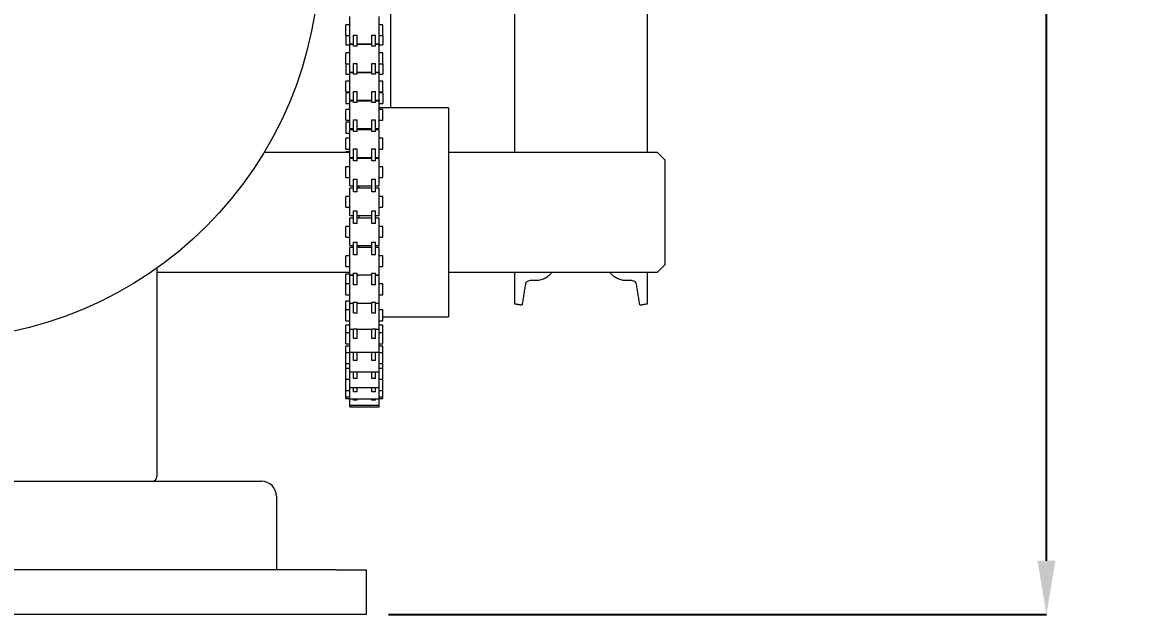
# Model space of a CAD drawing. Header units: inches. Extents: x 2.3 to 23.3, y 9.1 to 17.6.
# Drawn here: x 9.768 to 12.903, y 10.277 to 11.929 of the extents above; entities that cross this region are included whole.
import ezdxf

# ---------------------------------------------------------------- set-up
doc = ezdxf.new("R2010")
doc.units = ezdxf.units.IN
doc.header["$MEASUREMENT"] = 0
doc.header["$PDSIZE"] = -1
doc.layers.add('DIM', color=1, linetype='Continuous')
doc.styles.add('SLDTEXTSTYLE0', font='ARIAL.TTF', dxfattribs={"width": 0.7})
doc.dimstyles.new('SLDDIMSTYLE0', dxfattribs={"dimtxt": 0.15, "dimasz": 0.15, "dimexe": 0, "dimexo": 0.0625, "dimgap": 0.0375, "dimtad": 0, "dimtih": 1, "dimtoh": 1, "dimdec": 3, "dimlfac": 3, "dimrnd": 1e-09, "dimzin": 12, "dimdsep": 46, "dimtxsty": 'SLDTEXTSTYLE0', "dimsah": 1, "dimcen": 0.09, "dimadec": 0, "dimazin": 0, "dimtfac": 1, "dimtdec": 3, "dimtofl": 0, "dimtmove": 0, "dimatfit": 3, "dimfxl": 0, "dimtolj": 1, "dimtzin": 12, "dimarcsym": 0})

# ---------------------------------------------------------------- blocks, each defined once
blk = doc.blocks.new('*D8')
at = {"color": 0, "linetype": 'ByBlock', "lineweight": -2}
for p, q in [((9.5809, 14.84), (12.6244, 14.84)), ((12.6244, 14.69), (12.6244, 12.6738)), ((12.6244, 10.4274), (12.6244, 12.4436)), ((10.7887, 10.2774), (12.6244, 10.2774))]:
    blk.add_line(p, q, dxfattribs=at)
at = {"color": 0, "linetype": 'ByBlock'}
for points in [[(12.6244, 14.84), (12.5994, 14.69), (12.6494, 14.69)], [(12.6244, 10.2774), (12.5994, 10.4274), (12.6494, 10.4274)]]:
    blk.add_solid(points, dxfattribs=at)
at = {"layer": 'DEFPOINTS', "color": 0, "linetype": 'ByBlock'}
for p in [(9.5184, 14.84), (10.7262, 10.2774)]:
    blk.add_point(p, dxfattribs=at)
at = {"color": 0, "linetype": 'ByBlock', "insert": (12.6244, 12.5587), "char_height": 0.15, "attachment_point": 5, "style": 'SLDTEXTSTYLE0'}
blk.add_mtext('13 11/16', dxfattribs=at)

msp = doc.modelspace()

# ---------------------------------------------------------------- linework, layer by layer
at = {"color": 7, "linetype": 'Continuous', "lineweight": 15}
for p, q in [((11.140128, 13.100643), (11.140128, 11.565699)), ((11.511261, 11.565699), (11.511261, 13.100643)), ((10.794528, 12.94571), (10.794528, 11.690699)), ((10.670118, 11.892195), (10.670118, 11.922362)), ((10.680951, 11.868945), (10.680951, 11.945612)), ((10.762617, 11.868945), (10.762617, 11.945612)), ((10.773451, 11.892195), (10.773451, 11.922362)), ((10.670118, 11.892195), (10.670118, 11.886051)), ((10.670118, 11.886051), (10.670118, 11.866664)), ((10.690951, 11.893216), (10.700951, 11.893216)), ((10.690951, 11.862814), (10.690951, 11.893216)), ((10.700951, 11.862814), (10.700951, 11.893216)), ((10.742617, 11.893216), (10.752618, 11.893216)), ((10.742617, 11.862814), (10.742617, 11.893216)), ((10.752618, 11.862814), (10.752618, 11.893216)), ((10.773451, 11.892195), (10.773451, 11.886051)), ((10.773451, 11.886051), (10.773451, 11.866664)), ((10.680951, 11.868945), (10.680951, 11.866664)), ((10.680951, 11.790276), (10.680951, 11.866942)), ((10.700951, 11.862814), (10.690951, 11.862814)), ((10.752618, 11.862814), (10.742617, 11.862814)), ((10.762617, 11.868945), (10.762617, 11.866664)), ((10.762617, 11.790276), (10.762617, 11.866942)), ((10.670118, 11.813525), (10.670118, 11.843692)), ((10.773451, 11.813525), (10.773451, 11.843692)), ((10.670118, 11.813525), (10.670118, 11.803826)), ((10.670118, 11.803826), (10.670118, 11.784439)), ((10.690951, 11.814546), (10.700951, 11.814546)), ((10.690951, 11.784144), (10.690951, 11.814546)), ((10.700951, 11.784144), (10.700951, 11.814546)), ((10.742617, 11.814546), (10.752618, 11.814546)), ((10.742617, 11.784144), (10.742617, 11.814546)), ((10.752618, 11.784144), (10.752618, 11.814546)), ((10.773451, 11.813525), (10.773451, 11.803826)), ((10.773451, 11.803826), (10.773451, 11.784439)), ((10.670118, 11.734856), (10.670118, 11.765022)), ((10.680951, 11.790276), (10.680951, 11.788272)), ((10.680951, 11.711606), (10.680951, 11.788272)), ((10.700951, 11.784144), (10.690951, 11.784144)), ((10.705867, 11.790276), (10.705867, 11.788272)), ((10.752618, 11.784144), (10.742617, 11.784144)), ((10.762617, 11.790276), (10.762617, 11.788272)), ((10.762617, 11.711606), (10.762617, 11.788272)), ((10.773451, 11.734856), (10.773451, 11.765022)), ((10.670118, 11.732381), (10.670118, 11.721601)), ((10.690951, 11.735877), (10.700951, 11.735877)), ((10.690951, 11.705474), (10.690951, 11.735877)), ((10.700951, 11.705474), (10.700951, 11.735877)), ((10.742617, 11.735877), (10.752618, 11.735877)), ((10.742617, 11.705474), (10.742617, 11.735877)), ((10.752618, 11.705474), (10.752618, 11.735877)), ((10.773451, 11.732381), (10.773451, 11.721601)), ((10.670118, 11.721601), (10.670118, 11.702215)), ((10.680951, 11.711606), (10.680951, 11.709602)), ((10.680951, 11.632936), (10.680951, 11.709602)), ((10.700951, 11.705474), (10.690951, 11.705474)), ((10.705867, 11.711606), (10.705867, 11.709602)), ((10.752618, 11.705474), (10.742617, 11.705474)), ((10.762617, 11.711606), (10.762617, 11.709602)), ((10.762617, 11.632936), (10.762617, 11.709602)), ((10.773451, 11.721601), (10.773451, 11.702215)), ((10.670118, 11.656186), (10.670118, 11.686352)), ((10.773451, 11.656186), (10.773451, 11.686352)), ((10.955868, 11.690699), (10.955868, 11.107366)), ((10.670118, 11.650156), (10.670118, 11.639376)), ((10.670118, 11.639376), (10.670118, 11.619989)), ((10.690951, 11.657207), (10.700951, 11.657207)), ((10.690951, 11.62478), (10.690951, 11.657207)), ((10.700951, 11.62478), (10.700951, 11.657207)), ((10.742617, 11.657207), (10.752618, 11.657207)), ((10.742617, 11.62478), (10.742617, 11.657207)), ((10.752618, 11.62478), (10.752618, 11.657207)), ((10.670118, 11.597442), (10.670118, 11.605777)), ((10.680951, 11.632936), (10.680951, 11.629027)), ((10.680951, 11.607844), (10.680951, 11.629027)), ((10.680951, 11.552361), (10.680951, 11.607844)), ((10.700951, 11.62478), (10.690951, 11.62478)), ((10.705867, 11.632936), (10.705867, 11.629027)), ((10.752618, 11.62478), (10.742617, 11.62478)), ((10.762617, 11.607844), (10.762617, 11.629027)), ((10.762617, 11.552361), (10.762617, 11.607844)), ((10.773451, 11.597442), (10.773451, 11.605777)), ((10.670118, 11.57561), (10.670118, 11.597442)), ((10.690951, 11.576671), (10.700951, 11.576671)), ((10.690951, 11.543053), (10.690951, 11.576671)), ((10.700951, 11.543053), (10.700951, 11.576671)), ((10.742617, 11.576671), (10.752618, 11.576671)), ((10.742617, 11.543053), (10.742617, 11.576671)), ((10.752618, 11.543053), (10.752618, 11.576671)), ((10.773451, 11.57561), (10.773451, 11.597442)), ((10.670118, 11.567931), (10.670118, 11.565699)), ((10.680951, 11.522299), (10.680951, 11.549376)), ((10.700951, 11.543053), (10.690951, 11.543053)), ((10.705867, 11.552361), (10.705867, 11.549376)), ((10.752618, 11.543053), (10.742617, 11.543053)), ((10.762617, 11.522299), (10.762617, 11.549376)), ((11.559528, 11.545699), (11.559528, 11.252366)), ((10.670118, 11.515472), (10.670118, 11.526126)), ((10.670118, 11.49596), (10.670118, 11.515472)), ((10.680951, 11.47271), (10.680951, 11.522299)), ((10.762617, 11.47271), (10.762617, 11.522299)), ((10.773451, 11.515472), (10.773451, 11.526126)), ((10.773451, 11.49596), (10.773451, 11.515472)), ((10.690951, 11.491324), (10.700951, 11.491324)), ((10.690951, 11.456409), (10.690951, 11.491324)), ((10.700951, 11.456409), (10.700951, 11.491324)), ((10.742617, 11.491324), (10.752618, 11.491324)), ((10.742617, 11.456409), (10.742617, 11.491324)), ((10.752618, 11.456409), (10.752618, 11.491324)), ((10.680951, 11.433373), (10.680951, 11.466653)), ((10.700951, 11.456409), (10.690951, 11.456409)), ((10.705867, 11.47271), (10.705867, 11.46686)), ((10.752618, 11.456409), (10.742617, 11.456409)), ((10.762617, 11.433373), (10.762617, 11.466653)), ((10.670118, 11.430308), (10.670118, 11.443403)), ((10.670118, 11.413236), (10.670118, 11.430308)), ((10.680951, 11.389986), (10.680951, 11.433373)), ((10.762617, 11.389986), (10.762617, 11.433373)), ((10.773451, 11.430308), (10.773451, 11.443403)), ((10.773451, 11.413236), (10.773451, 11.430308)), ((10.680951, 11.343504), (10.680951, 11.383125)), ((10.690951, 11.403445), (10.700951, 11.403445)), ((10.690951, 11.368191), (10.690951, 11.403445)), ((10.700951, 11.368191), (10.700951, 11.403445)), ((10.705867, 11.389986), (10.705867, 11.386696)), ((10.705867, 11.386696), (10.705867, 11.383125)), ((10.742617, 11.403445), (10.752618, 11.403445)), ((10.742617, 11.368191), (10.742617, 11.403445)), ((10.752618, 11.368191), (10.752618, 11.403445)), ((10.762617, 11.343504), (10.762617, 11.383125)), ((10.670118, 11.344285), (10.670118, 11.359875)), ((10.700951, 11.368191), (10.690951, 11.368191)), ((10.752618, 11.368191), (10.742617, 11.368191)), ((10.773451, 11.344285), (10.773451, 11.359875)), ((10.670118, 11.329708), (10.670118, 11.344285)), ((10.680951, 11.306458), (10.680951, 11.343504)), ((10.762617, 11.306458), (10.762617, 11.343504)), ((10.773451, 11.329708), (10.773451, 11.344285)), ((10.680951, 11.255158), (10.680951, 11.301084)), ((10.690951, 11.315445), (10.700951, 11.315445)), ((10.690951, 11.280818), (10.690951, 11.315445)), ((10.700951, 11.280818), (10.700951, 11.315445)), ((10.705867, 11.306868), (10.705867, 11.301084)), ((10.742617, 11.315445), (10.752618, 11.315445)), ((10.742617, 11.280818), (10.742617, 11.315445)), ((10.752618, 11.280818), (10.752618, 11.315445)), ((10.762617, 11.255158), (10.762617, 11.301084)), ((10.670118, 11.259763), (10.670118, 11.277834)), ((10.670118, 11.247667), (10.670118, 11.259763)), ((10.700951, 11.280818), (10.690951, 11.280818)), ((10.752618, 11.280818), (10.742617, 11.280818)), ((10.773451, 11.259763), (10.773451, 11.277834)), ((10.773451, 11.247667), (10.773451, 11.259763)), ((10.142862, 11.24363), (10.142862, 10.662366)), ((10.670118, 11.19953), (10.670118, 11.226479)), ((10.680951, 11.224417), (10.680951, 11.255158)), ((10.690951, 11.229736), (10.700951, 11.229736)), ((10.690951, 11.196686), (10.690951, 11.229736)), ((10.700951, 11.196686), (10.700951, 11.229736)), ((10.742617, 11.229736), (10.752618, 11.229736)), ((10.742617, 11.196686), (10.742617, 11.229736)), ((10.752618, 11.196686), (10.752618, 11.229736)), ((10.762617, 11.224417), (10.762617, 11.255158)), ((11.140128, 11.232366), (11.140128, 11.144089)), ((11.511261, 11.144089), (11.511261, 11.232366)), ((10.670118, 11.17906), (10.670118, 11.19953)), ((10.680951, 11.22278), (10.680951, 11.224417)), ((10.680951, 11.170757), (10.680951, 11.22278)), ((10.700951, 11.196686), (10.690951, 11.196686)), ((10.752618, 11.196686), (10.742617, 11.196686)), ((10.762617, 11.170757), (10.762617, 11.22278)), ((10.773451, 11.17906), (10.773451, 11.19953)), ((10.670118, 11.169364), (10.670118, 11.17906)), ((10.680951, 11.146114), (10.680951, 11.170757)), ((10.762617, 11.146114), (10.762617, 11.170757)), ((10.773451, 11.169364), (10.773451, 11.17906)), ((10.670118, 11.127112), (10.670118, 11.151757)), ((10.680951, 11.092617), (10.680951, 11.146114)), ((10.690951, 11.14867), (10.700951, 11.14867)), ((10.690951, 11.118104), (10.690951, 11.14867)), ((10.700951, 11.118104), (10.700951, 11.14867)), ((10.742617, 11.14867), (10.752618, 11.14867)), ((10.742617, 11.118104), (10.742617, 11.14867)), ((10.752618, 11.118104), (10.752618, 11.14867)), ((10.762617, 11.092617), (10.762617, 11.146114)), ((10.670118, 11.10439), (10.670118, 11.127112)), ((10.670118, 11.096945), (10.670118, 11.10439)), ((10.700951, 11.118104), (10.690951, 11.118104)), ((10.752618, 11.118104), (10.742617, 11.118104)), ((10.773451, 11.10439), (10.773451, 11.127112)), ((10.773451, 11.096945), (10.773451, 11.10439)), ((10.670118, 11.062565), (10.670118, 11.08423)), ((10.680951, 11.073695), (10.680951, 11.092617)), ((10.680951, 11.02288), (10.680951, 11.073695)), ((10.690951, 11.07447), (10.700951, 11.07447)), ((10.690951, 11.047227), (10.690951, 11.07447)), ((10.700951, 11.047227), (10.700951, 11.07447)), ((10.742617, 11.07447), (10.752618, 11.07447)), ((10.742617, 11.047227), (10.742617, 11.07447)), ((10.752618, 11.047227), (10.752618, 11.07447)), ((10.762617, 11.073695), (10.762617, 11.092617)), ((10.762617, 11.02288), (10.762617, 11.073695)), ((10.773451, 11.062565), (10.773451, 11.08423)), ((10.670118, 11.037801), (10.670118, 11.062565)), ((10.670118, 11.032398), (10.670118, 11.037801)), ((10.700951, 11.047227), (10.690951, 11.047227)), ((10.752618, 11.047227), (10.742617, 11.047227)), ((10.773451, 11.037801), (10.773451, 11.062565)), ((10.773451, 11.032398), (10.773451, 11.037801)), ((10.670118, 11.00766), (10.670118, 11.025751)), ((10.670118, 10.98112), (10.670118, 11.00766)), ((10.680951, 11.009148), (10.680951, 11.02288)), ((10.680951, 10.96346), (10.680951, 11.009148)), ((10.690951, 11.009172), (10.700951, 11.009172)), ((10.690951, 10.985999), (10.690951, 11.009172)), ((10.700951, 10.985999), (10.700951, 11.009172)), ((10.742617, 11.009172), (10.752618, 11.009172)), ((10.742617, 10.985999), (10.742617, 11.009172)), ((10.752618, 10.985999), (10.752618, 11.009172)), ((10.762617, 11.009148), (10.762617, 11.02288)), ((10.762617, 10.96346), (10.762617, 11.009148)), ((10.773451, 11.00766), (10.773451, 11.025751)), ((10.773451, 10.98112), (10.773451, 11.00766)), ((10.670118, 10.977493), (10.670118, 10.98112)), ((10.670118, 10.963902), (10.670118, 10.977493)), ((10.700951, 10.985999), (10.690951, 10.985999)), ((10.752618, 10.985999), (10.742617, 10.985999)), ((10.773451, 10.977493), (10.773451, 10.98112)), ((10.773451, 10.963902), (10.773451, 10.977493)), ((10.670118, 10.9359), (10.670118, 10.963902)), ((10.680951, 10.954243), (10.680951, 10.96346)), ((10.680951, 10.915987), (10.680951, 10.954243)), ((10.690951, 10.936099), (10.690951, 10.954567)), ((10.700951, 10.936099), (10.700951, 10.954567)), ((10.742617, 10.936099), (10.742617, 10.954567)), ((10.752618, 10.936099), (10.752618, 10.954567)), ((10.762617, 10.954243), (10.762617, 10.96346)), ((10.762617, 10.915987), (10.762617, 10.954243)), ((10.773451, 10.9359), (10.773451, 10.963902)), ((10.670118, 10.933735), (10.670118, 10.9359)), ((10.670118, 10.932493), (10.670118, 10.933735)), ((10.670118, 10.902326), (10.670118, 10.932493)), ((10.680951, 10.910486), (10.680951, 10.915987)), ((10.700951, 10.936099), (10.690951, 10.936099)), ((10.752618, 10.936099), (10.742617, 10.936099)), ((10.762617, 10.910486), (10.762617, 10.915987)), ((10.773451, 10.933735), (10.773451, 10.9359)), ((10.773451, 10.932493), (10.773451, 10.933735)), ((10.773451, 10.902326), (10.773451, 10.932493)), ((10.670118, 10.884127), (10.670118, 10.902326)), ((10.670118, 10.879635), (10.670118, 10.884127)), ((10.680951, 10.881762), (10.680951, 10.909802)), ((10.680951, 10.879076), (10.680951, 10.881762)), ((10.690951, 10.898895), (10.690951, 10.910486)), ((10.700951, 10.898895), (10.690951, 10.898895)), ((10.700951, 10.898895), (10.700951, 10.910486)), ((10.742617, 10.898895), (10.742617, 10.910486)), ((10.752618, 10.898895), (10.742617, 10.898895)), ((10.752618, 10.898895), (10.752618, 10.910486)), ((10.762617, 10.881762), (10.762617, 10.909802)), ((10.762617, 10.879076), (10.762617, 10.881762)), ((10.773451, 10.884127), (10.773451, 10.902326)), ((10.773451, 10.879635), (10.773451, 10.884127)), ((10.680951, 10.860876), (10.680951, 10.879635)), ((10.680951, 10.856385), (10.680951, 10.860876)), ((10.690951, 10.87541), (10.690951, 10.879076)), ((10.700951, 10.87541), (10.690951, 10.87541)), ((10.700951, 10.87541), (10.700951, 10.879076)), ((10.742617, 10.87541), (10.742617, 10.879076)), ((10.752618, 10.87541), (10.742617, 10.87541)), ((10.752618, 10.87541), (10.752618, 10.879076)), ((10.762617, 10.860876), (10.762617, 10.879635)), ((10.762617, 10.856385), (10.762617, 10.860876)), ((8.601195, 10.649033), (10.434528, 10.649033)), ((10.476195, 10.607366), (10.476195, 10.402366)), ((10.642862, 10.402366), (6.726195, 10.402366)), ((10.642862, 10.402366), (10.726195, 10.402366)), ((10.726195, 10.402366), (10.726195, 10.277366)), ((10.642862, 10.277366), (6.726195, 10.277366)), ((10.726195, 10.277366), (10.642862, 10.277366))]:
    msp.add_line(p, q, dxfattribs=at)
msp.add_circle((9.517862, 12.122366), 1.078333, dxfattribs=at)
for centre, radius, start, end in [((10.129528, 10.662366), 0.013333, 270, 0), ((10.434528, 10.607366), 0.041667, 0, 90)]:
    msp.add_arc(centre, radius, start, end, dxfattribs=at)
for points in [[(10.680951, 11.922362), (10.670118, 11.922362)], [(10.773451, 11.922362), (10.762617, 11.922362)], [(10.670118, 11.892195), (10.680951, 11.892195)], [(10.762617, 11.892195), (10.773451, 11.892195)], [(10.670118, 11.866664), (10.680951, 11.866664)], [(10.680951, 11.868945), (10.690951, 11.868945)], [(10.690951, 11.866942), (10.680951, 11.866942)], [(10.700951, 11.868945), (10.742617, 11.868945)], [(10.742617, 11.866942), (10.700951, 11.866942)], [(10.741101, 11.866397), (10.740765, 11.868945)], [(10.752618, 11.868945), (10.762617, 11.868945)], [(10.762617, 11.866942), (10.752618, 11.866942)], [(10.762617, 11.866664), (10.773451, 11.866664)], [(10.680951, 11.843692), (10.670118, 11.843692)], [(10.773451, 11.843692), (10.762617, 11.843692)], [(10.670118, 11.813525), (10.680951, 11.813525)], [(10.762617, 11.813525), (10.773451, 11.813525)], [(10.670118, 11.784439), (10.680951, 11.784439)], [(10.680951, 11.765022), (10.670118, 11.765022)], [(10.680951, 11.790276), (10.690951, 11.790276)], [(10.690951, 11.788272), (10.680951, 11.788272)], [(10.700951, 11.790276), (10.742617, 11.790276)], [(10.742617, 11.788272), (10.700951, 11.788272)], [(10.708685, 11.790276), (10.70818, 11.788461)], [(10.740306, 11.788461), (10.739801, 11.790276)], [(10.752618, 11.790276), (10.762617, 11.790276)], [(10.762617, 11.788272), (10.752618, 11.788272)], [(10.762617, 11.784439), (10.773451, 11.784439)], [(10.773451, 11.765022), (10.762617, 11.765022)], [(10.670118, 11.734856), (10.680951, 11.734856)], [(10.680951, 11.732381), (10.670118, 11.732381)], [(10.762617, 11.734856), (10.773451, 11.734856)], [(10.773451, 11.732381), (10.762617, 11.732381)], [(10.670118, 11.702215), (10.680951, 11.702215)], [(10.680951, 11.711606), (10.690951, 11.711606)], [(10.690951, 11.709602), (10.680951, 11.709602)], [(10.700951, 11.711606), (10.742617, 11.711606)], [(10.742617, 11.709602), (10.700951, 11.709602)], [(10.705959, 11.711606), (10.705914, 11.709602)], [(10.752618, 11.711606), (10.762617, 11.711606)], [(10.762617, 11.709602), (10.752618, 11.709602)], [(10.762617, 11.702215), (10.773451, 11.702215)], [(10.680951, 11.686352), (10.670118, 11.686352)], [(10.955868, 11.690699), (10.762617, 11.690699)], [(10.773451, 11.686352), (10.762617, 11.686352)], [(10.670118, 11.656186), (10.680951, 11.656186)], [(10.680951, 11.650156), (10.670118, 11.650156)], [(10.762617, 11.656186), (10.773451, 11.656186)], [(10.670118, 11.619989), (10.680951, 11.619989)], [(10.680951, 11.605777), (10.670118, 11.605777)], [(10.680951, 11.632936), (10.690951, 11.632936)], [(10.690951, 11.629027), (10.680951, 11.629027)], [(10.700951, 11.632936), (10.742617, 11.632936)], [(10.742617, 11.629027), (10.700951, 11.629027)], [(10.752618, 11.632936), (10.762617, 11.632936)], [(10.762617, 11.629027), (10.752618, 11.629027)], [(10.773451, 11.605777), (10.762617, 11.605777)], [(10.670118, 11.57561), (10.680951, 11.57561)], [(10.762617, 11.57561), (10.773451, 11.57561)], [(10.680951, 11.565699), (10.441401, 11.565699)], [(10.680951, 11.567931), (10.670118, 11.567931)], [(10.680951, 11.552361), (10.690951, 11.552361)], [(10.690951, 11.549376), (10.680951, 11.549376)], [(10.700951, 11.552361), (10.742617, 11.552361)], [(10.742617, 11.549376), (10.700951, 11.549376)], [(10.752618, 11.552361), (10.762617, 11.552361)], [(10.762617, 11.549376), (10.752618, 11.549376)], [(11.539528, 11.565699), (10.955868, 11.565699)], [(11.559528, 11.545699), (11.539528, 11.565699)], [(10.680951, 11.526126), (10.670118, 11.526126)], [(10.773451, 11.526126), (10.762617, 11.526126)], [(10.670118, 11.49596), (10.680951, 11.49596)], [(10.762617, 11.49596), (10.773451, 11.49596)], [(10.680951, 11.47271), (10.690951, 11.47271)], [(10.690951, 11.466653), (10.680951, 11.466653)], [(10.700951, 11.47271), (10.742617, 11.47271)], [(10.742617, 11.466653), (10.700951, 11.466653)], [(10.752618, 11.47271), (10.762617, 11.47271)], [(10.762617, 11.466653), (10.752618, 11.466653)], [(10.680951, 11.443403), (10.670118, 11.443403)], [(10.773451, 11.443403), (10.762617, 11.443403)], [(10.670118, 11.413236), (10.680951, 11.413236)], [(10.680951, 11.389986), (10.690951, 11.389986)], [(10.690951, 11.383125), (10.680951, 11.383125)], [(10.700951, 11.389986), (10.742617, 11.389986)], [(10.742617, 11.383125), (10.700951, 11.383125)], [(10.752618, 11.389986), (10.762617, 11.389986)], [(10.762617, 11.383125), (10.752618, 11.383125)], [(10.762617, 11.413236), (10.773451, 11.413236)], [(10.680951, 11.359875), (10.670118, 11.359875)], [(10.773451, 11.359875), (10.762617, 11.359875)], [(10.670118, 11.329708), (10.680951, 11.329708)], [(10.762617, 11.329708), (10.773451, 11.329708)], [(10.680951, 11.306458), (10.690951, 11.306458)], [(10.690951, 11.301084), (10.680951, 11.301084)], [(10.700951, 11.306458), (10.742617, 11.306458)], [(10.742617, 11.301084), (10.700951, 11.301084)], [(10.752618, 11.306458), (10.762617, 11.306458)], [(10.762617, 11.301084), (10.752618, 11.301084)], [(10.680951, 11.277834), (10.670118, 11.277834)], [(10.773451, 11.277834), (10.762617, 11.277834)], [(10.142862, 11.232366), (10.680951, 11.232366)], [(10.670118, 11.247667), (10.680951, 11.247667)], [(10.680951, 11.226479), (10.670118, 11.226479)], [(10.762617, 11.247667), (10.773451, 11.247667)], [(10.955868, 11.232366), (11.539528, 11.232366)], [(11.539528, 11.232366), (11.559528, 11.252366)], [(10.680951, 11.19953), (10.670118, 11.19953)], [(10.680951, 11.224417), (10.690951, 11.224417)], [(10.690951, 11.22278), (10.680951, 11.22278)], [(10.700951, 11.224417), (10.742617, 11.224417)], [(10.705928, 11.22278), (10.700951, 11.22278)], [(10.705964, 11.224417), (10.706034, 11.222592)], [(10.752618, 11.224417), (10.762617, 11.224417)], [(10.762617, 11.22278), (10.752618, 11.22278)], [(10.773451, 11.19953), (10.762617, 11.19953)], [(11.171223, 11.20191), (11.161528, 11.140699)], [(11.200852, 11.208931), (11.186684, 11.208931)], [(11.464755, 11.208931), (11.450538, 11.208931)], [(11.489862, 11.140699), (11.480154, 11.201992)], [(10.670118, 11.169364), (10.680951, 11.169364)], [(10.762617, 11.169364), (10.773451, 11.169364)], [(10.680951, 11.151757), (10.670118, 11.151757)], [(10.680951, 11.146114), (10.690951, 11.146114)], [(10.700951, 11.146114), (10.742617, 11.146114)], [(10.752618, 11.146114), (10.762617, 11.146114)], [(11.140128, 11.144089), (11.161528, 11.140699)], [(11.489862, 11.140699), (11.511261, 11.144089)], [(10.680951, 11.127112), (10.670118, 11.127112)], [(10.773451, 11.127112), (10.762617, 11.127112)], [(10.773451, 11.107366), (10.955868, 11.107366)], [(10.670118, 11.096945), (10.680951, 11.096945)], [(10.680951, 11.08423), (10.670118, 11.08423)], [(10.680951, 11.073695), (10.690951, 11.073695)], [(10.700951, 11.073695), (10.742617, 11.073695)], [(10.752618, 11.073695), (10.762617, 11.073695)], [(10.762617, 11.096945), (10.773451, 11.096945)], [(10.773451, 11.08423), (10.762617, 11.08423)], [(10.680951, 11.062565), (10.670118, 11.062565)], [(10.773451, 11.062565), (10.762617, 11.062565)], [(10.670118, 11.032398), (10.680951, 11.032398)], [(10.680951, 11.025751), (10.670118, 11.025751)], [(10.680951, 11.00766), (10.670118, 11.00766)], [(10.680951, 11.009148), (10.690951, 11.009148)], [(10.700951, 11.009148), (10.742617, 11.009148)], [(10.752618, 11.009148), (10.762617, 11.009148)], [(10.762617, 11.032398), (10.773451, 11.032398)], [(10.773451, 11.025751), (10.762617, 11.025751)], [(10.773451, 11.00766), (10.762617, 11.00766)], [(10.670118, 10.977493), (10.680951, 10.977493)], [(10.762617, 10.977493), (10.773451, 10.977493)], [(10.680951, 10.963902), (10.670118, 10.963902)], [(10.680951, 10.954243), (10.762617, 10.954243)], [(10.773451, 10.963902), (10.762617, 10.963902)], [(10.670118, 10.933735), (10.680951, 10.933735)], [(10.680951, 10.932493), (10.670118, 10.932493)], [(10.762617, 10.933735), (10.773451, 10.933735)], [(10.773451, 10.932493), (10.762617, 10.932493)], [(10.670118, 10.902326), (10.680951, 10.902326)], [(10.670118, 10.884127), (10.680951, 10.884127)], [(10.680951, 10.910486), (10.762617, 10.910486)], [(10.762617, 10.902326), (10.773451, 10.902326)], [(10.762617, 10.884127), (10.773451, 10.884127)], [(10.670118, 10.879635), (10.680951, 10.879635)], [(10.680951, 10.879076), (10.762617, 10.879076)], [(10.680951, 10.860876), (10.762617, 10.860876)], [(10.680951, 10.856385), (10.762617, 10.856385)], [(10.762617, 10.879635), (10.773451, 10.879635)], [(10.009662, 10.649033), (10.129528, 10.649033)]]:
    msp.add_open_spline(points, degree=1, dxfattribs=at)
for points, knots in [([(10.705867, 11.386696), (10.705866, 11.385696), (10.705864, 11.384391), (10.705921, 11.383365), (10.705935, 11.383125)], [0, 0, 0, 0, 0.765766404, 1, 1, 1, 1]), ([(10.705867, 11.306868), (10.70587, 11.305786), (10.705877, 11.303483), (10.705979, 11.30155), (10.706034, 11.300525)], [0, 0, 0, 0, 0.4698768, 1, 1, 1, 1]), ([(11.24524, 11.232366), (11.243586, 11.230073), (11.238653, 11.224114), (11.22942, 11.216602), (11.217203, 11.21115), (11.207599, 11.208657), (11.201979, 11.209175), (11.200809, 11.209283)], [0.471990422, 0.471990422, 0.471990422, 0.471990422, 0.557883428, 0.706265361, 0.828706382, 0.964351738, 1, 1, 1, 1]), ([(11.450585, 11.209321), (11.449434, 11.209198), (11.443986, 11.208616), (11.43479, 11.211015), (11.42409, 11.215557), (11.415343, 11.221839), (11.409666, 11.227713), (11.40687, 11.231361), (11.406146, 11.232366)], [0, 0, 0, 0, 0.035098036, 0.166114355, 0.280837547, 0.3885407, 0.49054236, 0.528178301, 0.528178301, 0.528178301, 0.528178301]), ([(11.186733, 11.208617), (11.184996, 11.208634), (11.181227, 11.208672), (11.176248, 11.206357), (11.172781, 11.20387), (11.171522, 11.202286), (11.171223, 11.20191)], [0, 0, 0, 0, 0.289608607, 0.62837024, 0.911718677, 1, 1, 1, 1]), ([(11.480154, 11.201992), (11.478814, 11.203294), (11.475898, 11.206131), (11.470331, 11.208658), (11.466381, 11.208639), (11.464721, 11.208631)], [0, 0, 0, 0, 0.32990544, 0.71846219, 1, 1, 1, 1])]:
    msp.add_open_spline(points, degree=3, knots=knots, dxfattribs=at)

# ---------------------------------------------------------------- dimensions: what is measured, and where the dimension line sits
at = {"layer": 'DIM'}
dim = msp.add_linear_dim(base=(12.624435, 10.277366), p1=(9.518448, 14.840031), p2=(10.726195, 10.277366), angle=90, dimstyle='SLDDIMSTYLE0', override={"dimdec": 4, "dimlunit": 5, "dimfrac": 2}, dxfattribs=at)
dim.commit()
dim.dimension.update_dxf_attribs({"geometry": '*D8', "text_midpoint": (12.624435, 12.558699)})

doc.saveas('drawing.dxf')
